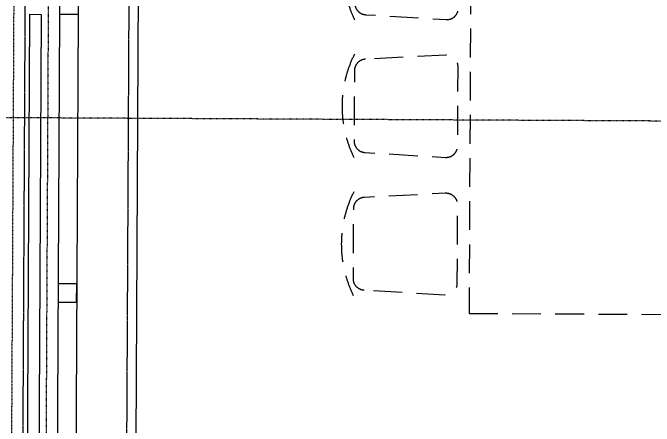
# Model space of a CAD drawing. Header units: millimetres. Extents: x -19411 to 51584, y -41547 to 69958.
# Drawn here: x -7714 to -4927, y 22522 to 24318 of the extents above; entities that cross this region are included whole.
import ezdxf

# ---------------------------------------------------------------- set-up
doc = ezdxf.new("R2010")
doc.units = ezdxf.units.MM
doc.linetypes.add('HIDDEN2', pattern=[0.1875, 0.125, -0.0625])
doc.linetypes.add('STRICHPUNKT', pattern=[1, 0.5, -0.25, 0, -0.25])
for name, color, linetype in [('02-ANS-G00-L05-M0', 251, 'Continuous'), ('02-AXO-G00-L05-M0', 251, 'STRICHPUNKT'), ('02-HID-G00-L05-M0', 251, 'HIDDEN2'), ('04-STO-G00-L05-M0', 251, 'Continuous'), ('04-SYM-G00-L05-EP', 251, 'Continuous'), ('07_MOB-G00-L05-M0', 251, 'HIDDEN2')]:
    doc.layers.add(name, color=color, linetype=linetype)

# ---------------------------------------------------------------- blocks, each defined once
blk = doc.blocks.new('möbel_tisch_gross')
blk.add_lwpolyline([(-0.45, 0.9), (-0.45, -0.9), (0.45, -0.9), (0.45, 0.9)], close=True)
at = {"flags": 128}
for points in [[(-0.906, 0.8009, 0.39805), (-0.9532, 0.751), (-0.9532, 0.4456, 0.39805), (-0.906, 0.3957), (-0.556, 0.3762, 0.430564), (-0.5032, 0.4262), (-0.5032, 0.7704, 0.430564), (-0.556, 0.8204)], [(0.906, 0.8009, -0.39805), (0.9532, 0.751), (0.9532, 0.4456, -0.39805), (0.906, 0.3957), (0.556, 0.3762, -0.430564), (0.5032, 0.4262), (0.5032, 0.7704, -0.430564), (0.556, 0.8204)], [(-0.906, 0.2021, 0.39805), (-0.9532, 0.1521), (-0.9532, -0.1533, 0.39805), (-0.906, -0.2032), (-0.556, -0.2226, 0.430564), (-0.5032, -0.1727), (-0.5032, 0.1716, 0.430564), (-0.556, 0.2215)], [(0.906, 0.2021, -0.39805), (0.9532, 0.1521), (0.9532, -0.1533, -0.39805), (0.906, -0.2032), (0.556, -0.2226, -0.430564), (0.5032, -0.1727), (0.5032, 0.1716, -0.430564), (0.556, 0.2215)], [(-0.906, -0.8021, -0.39805), (-0.9532, -0.7521), (-0.9532, -0.4467, -0.39805), (-0.906, -0.3968), (-0.556, -0.3774, -0.430564), (-0.5032, -0.4273), (-0.5032, -0.7716, -0.430564), (-0.556, -0.8215)], [(0.906, -0.8021, 0.39805), (0.9532, -0.7521), (0.9532, -0.4467, 0.39805), (0.906, -0.3968), (0.556, -0.3774, 0.430564), (0.5032, -0.4273), (0.5032, -0.7716, 0.430564), (0.556, -0.8215)]]:
    blk.add_lwpolyline(points, format="xyb", close=True, dxfattribs=at)
for centre, start, end in [((-0.5032, 0.5983), 153.4349, 206.5651), ((0.5032, 0.5983), 333.4349, 26.5651), ((-0.5032, -0.0006), 153.4349, 206.5651), ((0.5032, -0.0006), 333.4349, 26.5651), ((-0.5032, -0.5994), 153.4349, 206.5651), ((0.5032, -0.5994), 333.4349, 26.5651)]:
    blk.add_arc(centre, 0.5031, start, end)

msp = doc.modelspace()

# ---------------------------------------------------------------- linework, layer by layer
at = {"layer": '02-ANS-G00-L05-M0'}
msp.add_lwpolyline([(-7209.6001, 24419.7573), (-7169.6006, 24419.5531), (-7191.0383, 20219.6078), (-7231.0378, 20219.812)], dxfattribs=at)
msp.add_lwpolyline([(-7590.1566, 24311.6983), (-7610.4714, 20331.7502), (-7660.4707, 20332.0054), (-7640.156, 24311.9535)], close=True, dxfattribs=at)
at = {"layer": '02-AXO-G00-L05-M0'}
for points in [[(-7505.4522, 35029.0001), (-7619.7864, 12629.2919)], [(8267.3399, 23780.7515), (-12750.8869, 23888.0342)]]:
    msp.add_lwpolyline(points, dxfattribs=at)
at = {"layer": '02-HID-G00-L05-M0', "ltscale": 0.5}
msp.add_lwpolyline([(-7705.255, 25272.2983), (-7735.3698, 19372.3752)], dxfattribs=at)
at = {"layer": '02-HID-G00-L05-M0'}
for points in [[(-4988.1709, 14896.5264), (-7708.2186, 14895.8461), (-7654.9462, 25272.0415)], [(-7209.6001, 24419.7573), (-7231.0378, 20219.812)]]:
    msp.add_lwpolyline(points, dxfattribs=at)
at = {"layer": '04-STO-G00-L05-M0'}
for points in [[(-7429.5973, 24420.8802), (-7430.1587, 24310.8817), (-7510.1577, 24311.29), (-7509.5962, 24421.2886)], [(-7516.1296, 23141.3052), (-7516.5379, 23061.3063), (-7436.539, 23060.8979), (-7436.1306, 23140.8969)]]:
    msp.add_lwpolyline(points, close=True, dxfattribs=at)
at = {"layer": '04-SYM-G00-L05-EP'}
for points in [[(-7530.4724, 20331.3418), (-7510.1577, 24311.29)], [(-7430.1587, 24310.8817), (-7450.4735, 20330.9335)]]:
    msp.add_lwpolyline(points, dxfattribs=at)

# ---------------------------------------------------------------- block references
at = {"layer": '07_MOB-G00-L05-M0', "xscale": 1000, "yscale": 1000, "zscale": 1000, "rotation": 359.7075494219465}
msp.add_blockref('möbel_tisch_gross', (-5277.1774, 23909.8872), dxfattribs=at)

doc.saveas('drawing.dxf')
